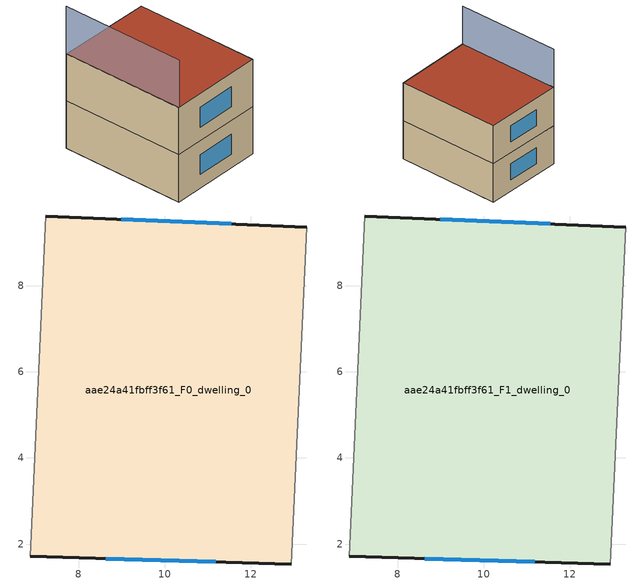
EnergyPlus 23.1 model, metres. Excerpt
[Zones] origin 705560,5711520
aae24a41fbff3f61_F0_dwelling_0
 floor ground (EU_floor_Construction): 13.3,9.36 12.94,1.54 6.88,1.72 7.24,9.62 z0
 wall outside (EU_wall_Construction): 13.3,9.36 7.24,9.62 / 6.88,1.72 12.94,1.54 z0:3
 wall adiabatic (EU_wall_Construction): 12.94,1.54 13.3,9.36 / 7.24,9.62 6.88,1.72 z0:3
 window (EU_Window_Construction): 11.55,9.43 8.99,9.54 / 8.63,1.67 11.19,1.59 z0.87:2.13
aae24a41fbff3f61_F1_dwelling_0
 floor to aae24a41fbff3f61_F0_dwelling_0 (EU_floor_Construction): 13.3,9.36 12.94,1.54 6.88,1.72 7.24,9.62 z3
 wall outside (EU_wall_Construction): 13.3,9.36 7.24,9.62 / 6.88,1.72 12.94,1.54 z3:6
 wall adiabatic (EU_wall_Construction): 12.94,1.54 13.3,9.36 / 7.24,9.62 6.88,1.72 z3:6
 window (EU_Window_Construction): 11.55,9.43 8.99,9.54 / 8.63,1.67 11.19,1.59 z3.87:5.13
 roof outside (EU_roof_Construction): 12.94,1.54 13.3,9.36 7.24,9.62 6.88,1.72 z6
shading: 7.24,9.62 6.89,1.71 z0:9
[Building]
EU S2 Campaign: North Axis=0; Terrain=City; Solar Distribution=FullExterior
[Site:Location]
London: Latitude=51.5; Longitude=-0.5; Time Zone=0; Elevation=25
[SizingPeriod:WeatherFileDays]
AnnualSizingPeriod: Begin Month=1; Begin Day of Month=1; End Month=12; End Day of Month=31; Day of Week for Start Day=Monday; Use Weather File Daylight Saving Period=No; Use Weather File Rain and Snow Indicators=No
[MATERIAL]
EU_InternalMass_Material: Roughness=MediumRough; Thickness=0.1; Conductivity=1; Density=1800; Specific Heat=900; Thermal Absorptance=0.9; Solar Absorptance=0.7; Visible Absorptance=0.7
[MATERIAL:NOMASS] Roughness=MediumRough; Thermal Absorptance=0.9; Solar Absorptance=0.7; Visible Absorptance=0.7
Name | Thermal Resistance
EU_wall_NoMass | 0.724719
EU_roof_NoMass | 2.98947
EU_floor_NoMass | 2.39157
[WINDOWMATERIAL:SIMPLEGLAZINGSYSTEM]
EU_Window_SimpleGlazing: UFactor=2.63425; Solar Heat Gain Coefficient=0.76; Visible Transmittance=0.76
[CONSTRUCTION]
EU_wall_Construction: EU_wall_NoMass
EU_roof_Construction: EU_roof_NoMass
EU_floor_Construction: EU_floor_NoMass
EU_Window_Construction: EU_Window_SimpleGlazing
EU_InternalMass_Construction: EU_InternalMass_Material
[ZONE] Type=1; Multiplier=1; Ceiling Height=autocalculate; Floor Area=autocalculate; Part of Total Floor Area=Yes
Name | Volume
aae24a41fbff3f61_F0_dwelling_0 | 143.199
aae24a41fbff3f61_F1_dwelling_0 | 143.2
[INTERNALMASS] Construction=EU_InternalMass_Construction; Surface Area=47.7331
Name | Zone or ZoneList
aae24a41fbff3f61_F0_dwelling_0_EU_InternalMass | aae24a41fbff3f61_F0_dwelling_0
aae24a41fbff3f61_F1_dwelling_0_EU_InternalMass | aae24a41fbff3f61_F1_dwelling_0
[OTHEREQUIPMENT] Fuel Type=Electricity; Design Level Calculation Method=Watts/Area; Power per Zone Floor Area=1; Fraction Latent=0; Fraction Radiant=0; Fraction Lost=0; Carbon Dioxide Generation Rate=0; EndUse Subcategory=EU_Step8_InternalGains
Name | Zone or ZoneList or Space or SpaceList | Schedule
EU_Step8_InternalGain_aae24a41fbff3f61_F0_dwelling_0_f000 | aae24a41fbff3f61_F0_dwelling_0 | EU_Step8_GainSchedule_aae24a41fbff3f61_F0_dwelling_0_f000
EU_Step8_InternalGain_aae24a41fbff3f61_F1_dwelling_0_f000 | aae24a41fbff3f61_F1_dwelling_0 | EU_Step8_GainSchedule_aae24a41fbff3f61_F1_dwelling_0_f000
[ZONEVENTILATION:DESIGNFLOWRATE] Schedule=EU_AlwaysOn; Design Flow Rate Calculation Method=AirChanges/Hour; Air Changes per Hour=0.418135; Ventilation Type=Natural; Fan Pressure Rise=0; Fan Total Efficiency=1; Constant Term Coefficient=1; Temperature Term Coefficient=0; Velocity Term Coefficient=0; Velocity Squared Term Coefficient=0; Minimum Indoor Temperature=-100; Maximum Indoor Temperature=100; Delta Temperature=-100; Minimum Outdoor Temperature=-100; Maximum Outdoor Temperature=100; Maximum Wind Speed=40
Name | Zone or ZoneList or Space or SpaceList
EU_ConstantAir_aae24a41fbff3f61_F0_dwelling_0 | aae24a41fbff3f61_F0_dwelling_0
EU_ConstantAir_aae24a41fbff3f61_F1_dwelling_0 | aae24a41fbff3f61_F1_dwelling_0
[HVACTEMPLATE:THERMOSTAT] Constant Heating Setpoint=20; Constant Cooling Setpoint=50
EU_HeatOnly_aae24a41fbff3f61_F0_dwelling_0; EU_HeatOnly_aae24a41fbff3f61_F1_dwelling_0
[HVACTEMPLATE:ZONE:IDEALLOADSAIRSYSTEM] System Availability Schedule=EU_AlwaysOn; Maximum Heating Supply Air Temperature=50; Minimum Cooling Supply Air Temperature=13; Maximum Heating Supply Air Humidity Ratio=0.0156; Minimum Cooling Supply Air Humidity Ratio=0.0077; Heating Limit=NoLimit; Cooling Limit=NoLimit; Heating Availability Schedule=EU_AlwaysOn; Cooling Availability Schedule=EU_CoolingOff; Dehumidification Control Type=ConstantSensibleHeatRatio; Cooling Sensible Heat Ratio=0.7; Dehumidification Setpoint=60; Humidification Control Type=None; Humidification Setpoint=30; Outdoor Air Method=None; Outdoor Air Flow Rate per Person=0.00944; Outdoor Air Flow Rate per Zone Floor Area=0; Outdoor Air Flow Rate per Zone=0; Demand Controlled Ventilation Type=None; Outdoor Air Economizer Type=NoEconomizer; Heat Recovery Type=None; Sensible Heat Recovery Effectiveness=0.7; Latent Heat Recovery Effectiveness=0.65
Name | Template Thermostat
aae24a41fbff3f61_F0_dwelling_0 | EU_HeatOnly_aae24a41fbff3f61_F0_dwelling_0
aae24a41fbff3f61_F1_dwelling_0 | EU_HeatOnly_aae24a41fbff3f61_F1_dwelling_0
[SIZING:ZONE] Zone Cooling Design Supply Air Temperature Input Method=SupplyAirTemperature; Zone Cooling Design Supply Air Temperature=13; Zone Heating Design Supply Air Temperature Input Method=SupplyAirTemperature; Zone Heating Design Supply Air Temperature=50; Zone Cooling Design Supply Air Humidity Ratio=0.008; Zone Heating Design Supply Air Humidity Ratio=0.008; Cooling Design Air Flow Method=DesignDay; Cooling Design Air Flow Rate=0; Cooling Minimum Air Flow per Zone Floor Area=0.000762; Cooling Minimum Air Flow=0; Cooling Minimum Air Flow Fraction=0.2; Heating Design Air Flow Method=DesignDay; Heating Design Air Flow Rate=0; Heating Maximum Air Flow per Zone Floor Area=0.002032; Heating Maximum Air Flow=0.141576; Heating Maximum Air Flow Fraction=0.3; Account for Dedicated Outdoor Air System=No; Dedicated Outdoor Air System Control Strategy=NeutralSupplyAir; Dedicated Outdoor Air Low Setpoint Temperature for Design=autosize; Dedicated Outdoor Air High Setpoint Temperature for Design=autosize; Zone Load Sizing Method=Sensible Load Only No Latent Load; Zone Latent Cooling Design Supply Air Humidity Ratio Input Method=HumidityRatioDifference; Zone Cooling Design Supply Air Humidity Ratio Difference=0.005; Zone Latent Heating Design Supply Air Humidity Ratio Input Method=HumidityRatioDifference; Zone Humidification Design Supply Air Humidity Ratio Difference=0.005
aae24a41fbff3f61_F0_dwelling_0; aae24a41fbff3f61_F1_dwelling_0
[SCHEDULE:CONSTANT]
Name | Hourly Value
EU_AlwaysOn | 1
EU_CoolingOff | 0
[SCHEDULE:FILE] Column Number=1; Rows to Skip at Top=0; Number of Hours of Data=8760; Column Separator=Comma; Interpolate to Timestep=No; Minutes per Item=60; Adjust Schedule for Daylight Savings=Yes
Name | File
EU_Step8_GainSchedule_aae24a41fbff3f61_F0_dwelling_0_f000 | ../../schedules/aae24a41fbff3f61/aae24a41fbff3f61_F0_dwelling_0_f000_gain.csv
EU_Step8_GainSchedule_aae24a41fbff3f61_F1_dwelling_0_f000 | ../../schedules/aae24a41fbff3f61/aae24a41fbff3f61_F1_dwelling_0_f000_gain.csv
